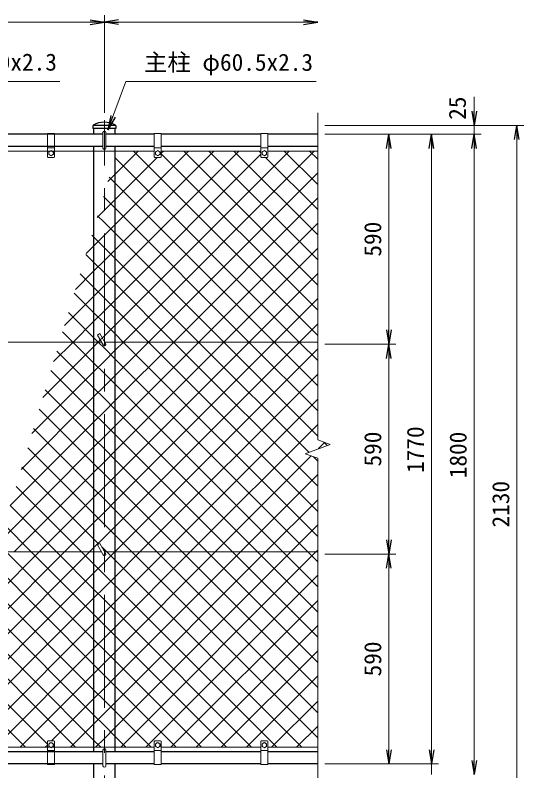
# Model space of a CAD drawing. Units: millimetres, scale not verified. Extents: x -4200 to 4200, y -2970 to 2970.
# Drawn here: x -1836 to -405, y -530 to 1595 of the extents above; entities that cross this region are included whole.
import ezdxf
from ezdxf.enums import TextEntityAlignment as Align

# ---------------------------------------------------------------- set-up
doc = ezdxf.new("R2010")
doc.units = ezdxf.units.MM
doc.header["$LTSCALE"] = 10
doc.linetypes.add('USER1', pattern=[50.8, 31.75, -6.35, 6.35, -6.35])
for name, color, linetype, lineweight in [('0-0_D-STR1', 1, 'Continuous', 25), ('0-1_D-STR3', 3, 'Continuous', 13), ('0-2_D-BMK', 2, 'USER1', 13), ('0-3_D-STR2', 7, 'Continuous', 13), ('0-4_D-STR-DIM', 7, 'Continuous', 13), ('0-5_0', 7, 'Continuous', 25), ('0-A_D-STR-TXT', 7, 'Continuous', 13)]:
    doc.layers.add(name, color=color, linetype=linetype, lineweight=lineweight)
doc.styles.add('ＭＳ ゴシック', font='')
doc.styles.get('ＭＳ ゴシック').set_extended_font_data('MS Gothic')

# ---------------------------------------------------------------- blocks, each defined once
blk = doc.blocks.new('_Open')
at = {"layer": '0-5_0'}
blk.add_line((-10, 1.667), (0, 0), dxfattribs=at)
blk.add_lwpolyline([(-10, -1.667), (0, 0), (-10, 0)], dxfattribs=at)

msp = doc.modelspace()

# ---------------------------------------------------------------- linework, layer by layer
at = {"layer": '0-0_D-STR1'}
for p, q in [((-1617.07, 1284.06), (-1617.07, 1276)), ((-1552.87, 1276), (-1617.07, 1276)), ((-1553.21, 1285), (-1616.74, 1285)), ((-1615.22, 1276), (-1615.22, 1260)), ((-1554.72, 1260), (-1554.72, 1276)), ((-1552.87, 1284.06), (-1552.87, 1276)), ((-1588.97, 1260), (-2024.97, 1260)), ((-1444.97, 1260), (-1580.97, 1260)), ((-1144.97, 1260), (-1424.97, 1260)), ((-984.97, 1260), (-1124.97, 1260)), ((-1588.97, 1226), (-2024.97, 1226)), ((-1615.22, 1226), (-1615.22, -476)), ((-1444.97, 1226), (-1580.97, 1226)), ((-1554.72, -476), (-1554.72, 1226)), ((-1144.97, 1226), (-1424.97, 1226)), ((-984.97, 1226), (-1124.97, 1226)), ((-1588.97, -476), (-2024.97, -476)), ((-1444.97, -476), (-1580.97, -476)), ((-1144.97, -476), (-1424.97, -476)), ((-984.97, -476), (-1124.97, -476)), ((-1588.97, -510), (-2024.97, -510)), ((-1444.97, -510), (-1580.97, -510)), ((-1144.97, -510), (-1424.97, -510)), ((-984.97, -510), (-1124.97, -510))]:
    msp.add_line(p, q, dxfattribs=at)
msp.add_lwpolyline([(-1615.22, -510), (-1615.22, -845), (-1554.72, -845), (-1554.72, -510)], dxfattribs=at)
for centre, radius, start, end in [((-1615.57, 1284.06), 1.5, 120.85073, 180), ((-1584.97, 1232.83), 61.17, 59.14927, 120.85073), ((-1554.37, 1284.06), 1.5, 0, 59.14927)]:
    msp.add_arc(centre, radius, start, end, dxfattribs=at)
at = {"layer": '0-1_D-STR3'}
for p, q in [((-1744.97, 1262), (-1744.97, 1197)), ((-1724.97, 1262), (-1744.97, 1262)), ((-1724.97, 1262), (-1724.97, 1197)), ((-1588.97, 1221), (-1588.97, 1265)), ((-1580.97, 1221), (-1580.97, 1265)), ((-1444.97, 1262), (-1444.97, 1197)), ((-1424.97, 1262), (-1444.97, 1262)), ((-1424.97, 1262), (-1424.97, 1197)), ((-1144.97, 1262), (-1144.97, 1197)), ((-1124.97, 1262), (-1144.97, 1262)), ((-1124.97, 1262), (-1124.97, 1197)), ((-2024.97, 1213), (-1444.97, 1213)), ((-1724.97, 1222), (-1744.97, 1222)), ((-1741.47, 1210.74), (-1734.97, 1214.5)), ((-1734.97, 1214.5), (-1728.47, 1210.74)), ((-1424.97, 1222), (-1444.97, 1222)), ((-1441.47, 1210.74), (-1434.97, 1214.5)), ((-1434.97, 1214.5), (-1428.47, 1210.74)), ((-1424.97, 1213), (-1144.97, 1213)), ((-1124.97, 1222), (-1144.97, 1222)), ((-1141.47, 1210.74), (-1134.97, 1214.5)), ((-1134.97, 1214.5), (-1128.47, 1210.74)), ((-1124.97, 1213), (-984.97, 1213)), ((-1726.97, 1195), (-1742.97, 1195)), ((-1741.47, 1210.74), (-1741.47, 1203.26)), ((-1728.47, 1210.74), (-1728.47, 1203.26)), ((-1426.97, 1195), (-1442.97, 1195)), ((-1441.47, 1210.74), (-1441.47, 1203.26)), ((-1428.47, 1210.74), (-1428.47, 1203.26)), ((-1126.97, 1195), (-1142.97, 1195)), ((-1141.47, 1210.74), (-1141.47, 1203.26)), ((-1128.47, 1210.74), (-1128.47, 1203.26)), ((-1604.37, 695.59), (-1597.44, 699.59)), ((-1604.37, 695.59), (-1588.44, 668)), ((-1597.44, 699.59), (-1581.51, 672)), ((-1593.06, 676), (-3383.82, 676)), ((-984.97, 676), (-1583.82, 676)), ((-1604.37, 105.59), (-1597.44, 109.59)), ((-1597.44, 109.59), (-1581.51, 82)), ((-1593.06, 86), (-3383.82, 86)), ((-1604.37, 105.59), (-1588.44, 78)), ((-984.97, 86), (-1583.82, 86)), ((-1726.97, -445), (-1742.97, -445)), ((-1426.97, -445), (-1442.97, -445)), ((-1126.97, -445), (-1142.97, -445)), ((-2024.97, -463), (-1444.97, -463)), ((-1744.97, -512), (-1744.97, -447)), ((-1741.47, -460.74), (-1741.47, -453.26)), ((-1741.47, -460.74), (-1734.97, -464.5)), ((-1734.97, -464.5), (-1728.47, -460.74)), ((-1728.47, -460.74), (-1728.47, -453.26)), ((-1724.97, -512), (-1724.97, -447)), ((-1444.97, -512), (-1444.97, -447)), ((-1441.47, -460.74), (-1441.47, -453.26)), ((-1441.47, -460.74), (-1434.97, -464.5)), ((-1434.97, -464.5), (-1428.47, -460.74)), ((-1428.47, -460.74), (-1428.47, -453.26)), ((-1424.97, -512), (-1424.97, -447)), ((-1424.97, -463), (-1144.97, -463)), ((-1144.97, -512), (-1144.97, -447)), ((-1141.47, -460.74), (-1141.47, -453.26)), ((-1141.47, -460.74), (-1134.97, -464.5)), ((-1134.97, -464.5), (-1128.47, -460.74)), ((-1128.47, -460.74), (-1128.47, -453.26)), ((-1124.97, -512), (-1124.97, -447)), ((-1124.97, -463), (-984.97, -463)), ((-1724.97, -472), (-1744.97, -472)), ((-1588.97, -515), (-1588.97, -471)), ((-1580.97, -515), (-1580.97, -471)), ((-1424.97, -472), (-1444.97, -472)), ((-1124.97, -472), (-1144.97, -472)), ((-1724.97, -512), (-1744.97, -512)), ((-1424.97, -512), (-1444.97, -512)), ((-1124.97, -512), (-1144.97, -512))]:
    msp.add_line(p, q, dxfattribs=at)
for points in [[(-1741.47, 1203.26), (-1734.97, 1199.5), (-1728.47, 1203.26)], [(-1441.47, 1203.26), (-1434.97, 1199.5), (-1428.47, 1203.26)], [(-1141.47, 1203.26), (-1134.97, 1199.5), (-1128.47, 1203.26)], [(-1741.47, -453.26), (-1734.97, -449.5), (-1728.47, -453.26)], [(-1441.47, -453.26), (-1434.97, -449.5), (-1428.47, -453.26)], [(-1141.47, -453.26), (-1134.97, -449.5), (-1128.47, -453.26)]]:
    msp.add_lwpolyline(points, dxfattribs=at)
for centre in [(-1734.97, 1207), (-1434.97, 1207), (-1134.97, 1207), (-1734.97, -457), (-1434.97, -457), (-1134.97, -457)]:
    msp.add_circle(centre, 6.49, dxfattribs=at)
for centre, radius, start, end in [((-1584.97, 1265), 4, 0, 180), ((-1584.97, 1221), 4, 180, 0), ((-1742.97, 1197), 2, 180, 270), ((-1726.97, 1197), 2, 270, 0), ((-1442.97, 1197), 2, 180, 270), ((-1426.97, 1197), 2, 270, 0), ((-1142.97, 1197), 2, 180, 270), ((-1126.97, 1197), 2, 270, 0), ((-1584.97, 670), 4, 210, 30), ((-1584.97, 80), 4, 210, 30), ((-1742.97, -447), 2, 90, 180), ((-1726.97, -447), 2, 0, 90), ((-1442.97, -447), 2, 90, 180), ((-1426.97, -447), 2, 0, 90), ((-1142.97, -447), 2, 90, 180), ((-1126.97, -447), 2, 0, 90), ((-1584.97, -471), 4, 0, 180), ((-1584.97, -515), 4, 180, 0)]:
    msp.add_arc(centre, radius, start, end, dxfattribs=at)
at = {"layer": '0-2_D-BMK'}
msp.add_line((-1584.97, -860), (-1584.97, 1300), dxfattribs=at)
at = {"layer": '0-3_D-STR2'}
for p, q in [((-1554.72, 1006.29), (-1348.01, 1213)), ((-1554.72, 935.58), (-1277.3, 1213)), ((-1554.72, 864.87), (-1206.59, 1213)), ((-984.97, 694.71), (-1503.27, 1213)), ((-1424.97, 1206.75), (-1418.72, 1213)), ((-984.97, 836.13), (-1361.84, 1213)), ((-984.97, 906.84), (-1291.13, 1213)), ((-984.97, 977.55), (-1220.42, 1213)), ((-1144.97, 1208.26), (-1149.71, 1213)), ((-984.97, 1118.97), (-1079, 1213)), ((-984.97, 1189.68), (-1008.29, 1213)), ((-1554.72, 1193.75), (-1554.9, 1193.92)), ((-1036.98, 676), (-1554.72, 1193.75)), ((-984.97, 765.42), (-1424.97, 1205.42)), ((-984.97, 1048.26), (-1131.71, 1195)), ((-1460.75, 676), (-984.97, 1151.77)), ((-1554.72, 1123.04), (-1571.28, 1139.6)), ((-1107.69, 676), (-1554.72, 1123.04)), ((-1390.04, 676), (-984.97, 1081.06)), ((-1584.97, 976.04), (-1554.72, 1006.29)), ((-1319.33, 676), (-984.97, 1010.35)), ((-1615.22, 945.79), (-1584.97, 976.04)), ((-1636, 925.02), (-1615.22, 945.79)), ((-1584.97, 905.33), (-1554.72, 935.58)), ((-1248.62, 676), (-984.97, 939.64)), ((-1615.22, 900.69), (-1636.82, 922.29)), ((-1615.22, 875.08), (-1584.97, 905.33)), ((-1584.97, 870.44), (-1615.22, 900.69)), ((-1666.53, 823.77), (-1615.22, 875.08)), ((-1615.22, 829.98), (-1653.2, 867.96)), ((-1554.72, 840.19), (-1584.97, 870.44)), ((-1584.97, 834.62), (-1554.72, 864.87)), ((-1177.91, 676), (-984.97, 868.93)), ((-1615.22, 804.37), (-1584.97, 834.62)), ((-1584.97, 799.73), (-1615.22, 829.98)), ((-1390.53, 676), (-1554.72, 840.19)), ((-1615.22, 759.27), (-1669.59, 813.64)), ((-1697.06, 722.53), (-1615.22, 804.37)), ((-1554.72, 769.48), (-1584.97, 799.73)), ((-1107.2, 676), (-984.97, 798.22)), ((-1461.24, 676), (-1554.72, 769.48)), ((-1584.97, 729.02), (-1615.22, 759.27)), ((-1554.72, 698.77), (-1584.97, 729.02)), ((-1036.49, 676), (-984.97, 727.51)), ((-1531.95, 676), (-1554.72, 698.77)), ((-1554.72, 582.02), (-1460.75, 676)), ((-1554.72, 511.31), (-1390.04, 676)), ((-1554.72, 440.6), (-1319.33, 676)), ((-1554.72, 369.89), (-1248.62, 676)), ((-1554.72, 299.18), (-1177.91, 676)), ((-1554.72, 228.47), (-1107.2, 676)), ((-1554.72, 157.76), (-1036.49, 676)), ((-984.97, 129.02), (-1531.95, 676)), ((-984.97, 199.73), (-1461.24, 676)), ((-984.97, 270.44), (-1390.53, 676)), ((-984.97, 553.29), (-1107.69, 676)), ((-984.97, 624), (-1036.98, 676)), ((-1615.22, 547.14), (-1718.74, 650.65)), ((-1615.22, 476.43), (-1735.12, 596.33)), ((-1584.97, 551.77), (-1554.72, 582.02)), ((-1615.22, 405.72), (-1751.51, 542)), ((-1615.22, 521.52), (-1584.97, 551.77)), ((-1584.97, 516.89), (-1615.22, 547.14)), ((-1819.19, 317.56), (-1615.22, 521.52)), ((-1554.72, 486.64), (-1584.97, 516.89)), ((-1584.97, 481.06), (-1554.72, 511.31)), ((-1414.35, 86), (-984.97, 515.38)), ((-1615.22, 335.01), (-1767.89, 487.67)), ((-1615.22, 450.81), (-1584.97, 481.06)), ((-1584.97, 446.18), (-1615.22, 476.43)), ((-1154.08, 86), (-1554.72, 486.64)), ((-1849.72, 216.31), (-1615.22, 450.81)), ((-1554.72, 415.93), (-1584.97, 446.18)), ((-1615.22, 264.3), (-1784.27, 433.35)), ((-1584.97, 410.35), (-1554.72, 440.6)), ((-1343.64, 86), (-984.97, 444.67)), ((-1615.22, 380.1), (-1584.97, 410.35)), ((-1584.97, 375.47), (-1615.22, 405.72)), ((-1224.79, 86), (-1554.72, 415.93)), ((-983.34, 375.6), (-965.4, 393.53)), ((-957.95, 384.84), (-967.34, 394.23)), ((-1880.26, 115.07), (-1615.22, 380.1)), ((-1615.22, 193.59), (-1800.66, 379.02)), ((-1554.72, 345.22), (-1584.97, 375.47)), ((-1584.97, 339.64), (-1554.72, 369.89)), ((-1295.5, 86), (-1554.72, 345.22)), ((-984.97, 341.16), (-997.86, 354.04)), ((-1615.22, 309.39), (-1584.97, 339.64)), ((-1584.97, 304.76), (-1615.22, 335.01)), ((-1838.62, 86), (-1615.22, 309.39)), ((-1554.72, 274.51), (-1584.97, 304.76)), ((-1584.97, 268.93), (-1554.72, 299.18)), ((-1615.22, 238.68), (-1584.97, 268.93)), ((-1584.97, 234.05), (-1615.22, 264.3)), ((-1366.22, 86), (-1554.72, 274.51)), ((-1767.91, 86), (-1615.22, 238.68)), ((-1554.72, 203.8), (-1584.97, 234.05)), ((-1719.77, 86), (-1849.81, 216.04)), ((-1584.97, 198.22), (-1554.72, 228.47)), ((-1615.22, 167.97), (-1584.97, 198.22)), ((-1584.97, 163.34), (-1615.22, 193.59)), ((-1436.93, 86), (-1554.72, 203.8)), ((-1790.48, 86), (-1866.19, 161.71)), ((-1697.2, 86), (-1615.22, 167.97)), ((-1554.72, 133.09), (-1584.97, 163.34)), ((-1584.97, 127.51), (-1554.72, 157.76)), ((-1615.22, 97.26), (-1584.97, 127.51)), ((-1507.64, 86), (-1554.72, 133.09)), ((-2002.39, -289.9), (-1626.49, 86)), ((-1971.85, -188.66), (-1697.2, 86)), ((-1941.32, -87.42), (-1767.91, 86)), ((-1615.22, -159.97), (-1861.19, 86)), ((-1615.22, -89.25), (-1790.48, 86)), ((-1615.22, -18.54), (-1719.77, 86)), ((-1626.49, 86), (-1615.22, 97.26)), ((-1554.72, -54.37), (-1414.35, 86)), ((-1554.72, -125.08), (-1343.64, 86)), ((-984.97, -436.66), (-1507.64, 86)), ((-984.97, -365.95), (-1436.93, 86)), ((-984.97, -295.24), (-1366.22, 86)), ((-984.97, -224.53), (-1295.5, 86)), ((-984.97, -153.82), (-1224.79, 86)), ((-984.97, -83.11), (-1154.08, 86)), ((-1468.38, -463), (-984.97, 20.4)), ((-1615.22, -301.39), (-1915.34, -1.27)), ((-1584.97, -48.79), (-1615.22, -18.54)), ((-1615.22, -372.1), (-1931.73, -55.6)), ((-1554.72, -79.04), (-1584.97, -48.79)), ((-1584.97, -84.62), (-1554.72, -54.37)), ((-1397.67, -463), (-984.97, -50.31)), ((-1615.22, -114.87), (-1584.97, -84.62)), ((-1170.77, -463), (-1554.72, -79.04)), ((-1584.97, -119.5), (-1615.22, -89.25)), ((-1963.35, -463), (-1615.22, -114.87)), ((-1554.72, -149.75), (-1584.97, -119.5)), ((-1584.97, -155.33), (-1554.72, -125.08)), ((-1326.96, -463), (-984.97, -121.02)), ((-1665.74, -463), (-1964.49, -164.25)), ((-1615.22, -185.58), (-1584.97, -155.33)), ((-1584.97, -190.22), (-1615.22, -159.97)), ((-1241.48, -463), (-1554.72, -149.75)), ((-1892.64, -463), (-1615.22, -185.58)), ((-1554.72, -220.47), (-1584.97, -190.22)), ((-1256.25, -463), (-984.97, -191.73)), ((-1744.97, -454.48), (-1980.88, -218.58)), ((-1312.19, -463), (-1554.72, -220.47)), ((-1807.16, -463), (-1997.26, -272.9)), ((-1185.54, -463), (-984.97, -262.44)), ((-1584.97, -331.64), (-1615.22, -301.39)), ((-1554.72, -361.89), (-1584.97, -331.64)), ((-1114.83, -463), (-984.97, -333.15)), ((-1584.97, -402.35), (-1615.22, -372.1)), ((-1453.61, -463), (-1554.72, -361.89)), ((-1554.72, -432.6), (-1584.97, -402.35)), ((-1044.11, -463), (-984.97, -403.86)), ((-1524.32, -463), (-1554.72, -432.6)), ((-1751.22, -463), (-1744.97, -456.75))]:
    msp.add_line(p, q, dxfattribs=at)
for points in [[(-1788.66, 418.8), (-1615.22, 592.24), (-1584.97, 622.49), (-1554.72, 652.74), (-1531.46, 676), (-994.46, 1213)], [(-1758.13, 520.04), (-1615.22, 662.95), (-1602.17, 676), (-1596.39, 681.78), (-1590.54, 687.63), (-1584.97, 693.2), (-1554.72, 723.45), (-1065.17, 1213)], [(-1574.93, 1127.5), (-1554.72, 1147.71), (-1489.43, 1213)], [(-1727.59, 621.29), (-1672.88, 676), (-1615.22, 733.66), (-1584.97, 763.91), (-1554.72, 794.16), (-1144.97, 1203.91)], [(-1605.47, 1026.26), (-1584.97, 1046.75), (-1554.72, 1077), (-1436.72, 1195)], [(-984.97, 482.58), (-1178.4, 676), (-1554.72, 1052.33), (-1584.97, 1082.58), (-1587.67, 1085.27)], [(-984.97, 411.87), (-1249.11, 676), (-1554.72, 981.62), (-1584.97, 1011.87), (-1604.05, 1030.94)], [(-1009.79, 365.97), (-1319.82, 676), (-1554.72, 910.91), (-1584.97, 941.16), (-1615.22, 971.41), (-1620.44, 976.62)], [(-984.97, 58.31), (-1012.66, 86), (-1554.72, 628.06), (-1584.97, 658.31), (-1602.66, 676), (-1615.22, 688.56), (-1685.97, 759.31)], [(-984.97, -12.4), (-1083.37, 86), (-1554.72, 557.35), (-1584.97, 587.6), (-1615.22, 617.85), (-1673.37, 676), (-1702.35, 704.98)], [(-2032.92, -391.14), (-1615.22, 26.55), (-1584.97, 56.8), (-1555.77, 86), (-1554.72, 87.05), (-984.97, 656.8)], [(-2024.97, -453.91), (-1615.22, -44.16), (-1584.97, -13.91), (-1554.72, 16.34), (-1485.06, 86), (-984.97, 586.09)], [(-1821.93, -463), (-1615.22, -256.29), (-1584.97, -226.04), (-1554.72, -195.79), (-1272.93, 86), (-1003.02, 355.92)], [(-1600.29, 107.94), (-1615.22, 122.88), (-1817.04, 324.69)], [(-1733.22, -445), (-1615.22, -327), (-1584.97, -296.75), (-1554.72, -266.5), (-1202.22, 86), (-984.97, 303.25)], [(-1100.06, -463), (-1554.72, -8.33), (-1584.97, 21.92), (-1615.22, 52.17), (-1649.06, 86), (-1833.42, 270.37)], [(-1680.51, -463), (-1615.22, -397.71), (-1584.97, -367.46), (-1554.72, -337.21), (-1131.51, 86), (-984.97, 232.54)], [(-1609.8, -463), (-1584.97, -438.17), (-1554.72, -407.92), (-1060.8, 86), (-984.97, 161.83)], [(-1029.35, -463), (-1554.72, 62.38), (-1578.35, 86), (-1584.97, 92.63), (-1591.3, 98.95)], [(-1539.09, -463), (-990.09, 86), (-984.97, 91.11)], [(-1382.9, -463), (-1554.72, -291.18), (-1584.97, -260.93), (-1615.22, -230.68), (-1898.96, 53.06)], [(-1595.03, -463), (-1615.22, -442.81), (-1948.11, -109.92)]]:
    msp.add_lwpolyline(points, dxfattribs=at)
at = {"layer": '0-4_D-STR-DIM'}
for p, q in [((-1584.97, 1320), (-1584.97, 1595)), ((-1584.97, 1320), (-1584.97, 1595)), ((-3344.97, 1575), (-1624.97, 1575)), ((-1544.97, 1575), (-1024.97, 1575)), ((-544.97, 1325), (-544.97, 1365)), ((-984.97, 1320), (-984.97, 400.65)), ((-964.97, 1285), (-404.97, 1285)), ((-964.97, 1285), (-524.97, 1285)), ((-544.97, 1260), (-544.97, 1285)), ((-964.97, 1260), (-644.97, 1260)), ((-964.97, 1260), (-524.97, 1260)), ((-964.97, 1260), (-524.97, 1260)), ((-964.97, 1260), (-764.97, 1260)), ((-424.97, 1245), (-424.97, -805)), ((-784.97, 710), (-784.97, 1220)), ((-664.97, 1220), (-664.97, -470)), ((-544.97, -500), (-544.97, 1220)), ((-544.97, 1220), (-544.97, 1180)), ((-964.97, 670), (-764.97, 670)), ((-964.97, 670), (-764.97, 670)), ((-784.97, 630), (-784.97, 120)), ((-1020.21, 362.17), (-949.74, 387.83)), ((-949.74, 387.83), (-984.97, 400.65)), ((-984.97, 349.35), (-1020.21, 362.17)), ((-984.97, 349.35), (-984.97, -630)), ((-964.97, 80), (-764.97, 80)), ((-964.97, 80), (-764.97, 80)), ((-784.97, -470), (-784.97, 40)), ((-664.97, -470), (-664.97, -430)), ((-964.97, -510), (-644.97, -510)), ((-964.97, -510), (-644.97, -510)), ((-964.97, -510), (-764.97, -510)), ((-664.97, -510), (-664.97, -540))]:
    msp.add_line(p, q, dxfattribs=at)
at = {"layer": '0-A_D-STR-TXT'}
for points in [[(-1710.31, 1408.26), (-2246.26, 1408.26), (-2294.35, 1261.9)], [(-989.58, 1408), (-1524.26, 1408), (-1574.29, 1274.44)]]:
    msp.add_lwpolyline(points, dxfattribs=at)

# ---------------------------------------------------------------- block references
at = {"layer": '0-4_D-STR-DIM', "xscale": 4, "yscale": 4}
for p in [(-1584.97, 1575), (-984.97, 1575)]:
    msp.add_blockref('_Open', p, dxfattribs=at)
for p, rotation in [((-1584.97, 1575), 180), ((-544.97, 1285), 270), ((-424.97, 1285), 90), ((-784.97, 1260), 90), ((-664.97, 1260), 90), ((-544.97, 1260), 90), ((-544.97, 1260), 90), ((-784.97, 670), 270), ((-784.97, 670), 90), ((-784.97, 80), 270), ((-784.97, 80), 90), ((-784.97, -510), 270), ((-664.97, -510), 270), ((-664.97, -510), 270), ((-544.97, -540), 270)]:
    msp.add_blockref('_Open', p, dxfattribs=dict(at, rotation=rotation))
at = {"layer": '0-A_D-STR-TXT', "xscale": 4, "yscale": 4, "rotation": 249.46512}
msp.add_blockref('_Open', (-1574.99, 1272.57), dxfattribs=at)

# ---------------------------------------------------------------- texts
at = {"layer": '0-4_D-STR-DIM', "style": 'ＭＳ ゴシック'}
for s, p in [('25', (-553.7, 1300.65)), ('590', (-791.72, 916.12)), ('1770', (-671.72, 308.1)), ('590', (-791.72, 326.12)), ('1800', (-551.72, 293.1)), ('2130', (-431.72, 154.75)), ('590', (-791.72, -263.88))]:
    msp.add_text(s, height=48.09, rotation=90, dxfattribs=at).set_placement(p, align=Align.BOTTOM_LEFT)
at = {"layer": '0-A_D-STR-TXT', "style": 'ＭＳ ゴシック'}
for s, p in [('胴縁 φ34.0x2.3', (-2193.81, 1424.52)), ('主柱 φ60.5x2.3', (-1473.34, 1424.01))]:
    msp.add_text(s, height=48.09, dxfattribs=at).set_placement(p, align=Align.BOTTOM_LEFT)

doc.saveas('drawing.dxf')
